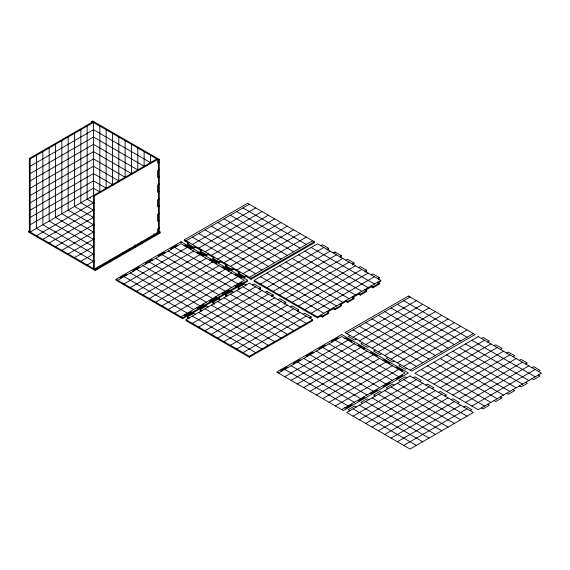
<?xml version="1.0" encoding="UTF-8"?>
<svg xmlns="http://www.w3.org/2000/svg" width="570" height="570" viewBox="0 0 570 570"><rect width="100%" height="100%" fill="white"/><g stroke="black" fill="none" stroke-linecap="round" stroke-linejoin="round"><path stroke-width="0.85" d="M91.799 123.198L91.799 121.439L92.639 120.947L159.315 159.443L159.315 232.532M29.341 231.555L29.341 158.467L92.639 121.923M29.341 158.467L30.189 158.952L93.487 122.408L93.487 268.591M30.189 166.262L93.487 129.718L150.679 162.742M30.189 173.572L93.487 137.028L144.581 166.525M30.189 180.882L93.487 144.338L138.482 170.316M30.189 188.193L93.487 151.649L131.613 173.658M30.189 195.503L93.487 158.952L125.514 177.448M30.189 202.806L93.487 166.262L118.653 180.797M30.189 210.116L93.487 173.572L113.316 185.022M30.189 217.427L93.487 180.882L106.448 188.364M30.189 224.737L93.487 188.193L100.349 192.154M156.786 158.952L30.189 232.047L30.189 158.952M93.487 195.496L94.328 195.987L157.626 159.443L157.626 163.098L159.315 162.122M91.799 121.439L158.474 159.928L159.315 159.443M36.516 235.702L93.715 202.678M159.315 169.433L157.626 170.409L157.626 177.712L159.315 176.743M42.85 239.35L93.943 209.853M49.177 243.005L93.409 217.469M159.315 184.046L157.626 185.022L157.626 192.332L159.315 191.356M55.504 246.66L93.637 224.644M61.838 250.316L93.865 231.826M159.315 198.666L157.626 199.642L157.626 206.953L159.315 205.977M68.165 253.971L94.093 239.001M74.499 257.626L93.558 246.618M159.315 213.287L157.626 214.256L157.626 221.566L159.315 220.59M80.826 261.281L93.793 253.792M87.153 264.936L94.022 260.974M159.315 227.9L157.626 228.876L157.626 232.532L94.328 269.076L94.328 195.987M95.176 269.56L160.156 232.047L160.156 233.016L95.176 270.536L28.5 232.047L28.5 231.071L95.176 269.56L95.176 270.536M116.002 279.279L180.982 241.766L247.658 280.255L247.658 281.231L182.671 318.751L116.002 280.255L116.002 279.279L182.671 317.775L247.658 280.255M188.52 243.191L184.359 240.789L184.359 239.813L247.658 203.269L314.334 241.766L314.334 242.735L251.035 279.279L246.183 276.478L244.494 277.455L238.16 273.799L238.16 272.823L239.849 271.854M127.181 274.776L126.341 274.291L120.006 277.939L120.854 278.431M139.842 267.465L138.995 266.981L132.667 270.636L133.515 271.12M152.504 260.155L151.656 259.671L145.329 263.326L146.169 263.81M165.158 252.845L164.317 252.36L157.99 256.016L158.831 256.5M177.819 245.542L176.978 245.05L170.644 248.705L171.492 249.197M117.691 280.255L180.982 243.711L244.281 280.255L180.982 316.799M186.048 240.789L249.346 204.245M184.153 245.542L184.993 245.05L191.32 248.705L190.48 249.197M201.167 250.494L195.546 247.245L193.857 248.221L187.523 244.566L187.523 243.59L189.212 242.613M124.018 283.91L187.316 247.366M192.375 244.445L255.673 207.9M187.523 243.59L193.857 247.245L195.546 246.268L195.546 247.245M130.345 287.565L193.643 251.021M198.709 248.1L262.008 211.556M196.807 252.845L197.655 252.36L203.982 256.016L203.141 256.5M213.828 257.804L208.2 254.555L206.518 255.531L200.184 251.876L200.184 250.9L201.873 249.924M136.679 291.22L199.977 254.676M205.036 251.755L268.335 215.211M200.184 250.9L206.518 254.555L208.2 253.579L208.2 254.555M143.006 294.875L206.304 258.331M211.37 255.41L274.662 218.859M209.468 260.155L210.316 259.671L216.643 263.326L215.802 263.81M227.195 265.52L220.861 261.865L219.172 262.834L212.845 259.186L212.845 258.21L214.534 257.234M149.333 298.53L212.631 261.986M217.697 259.058L280.996 222.514M212.845 258.21L219.172 261.865L220.861 260.889L220.861 261.865M155.667 302.185L218.965 265.641M224.024 262.713L287.323 226.169M222.129 267.465L222.97 266.981L229.304 270.636L228.456 271.12M239.849 272.823L233.522 269.168L231.833 270.144L225.506 266.489L225.506 265.52L227.195 264.544M161.994 305.841L225.292 269.296M230.358 266.368L293.657 229.824M225.506 265.52L231.833 269.168L233.522 268.199L233.522 269.168M168.328 309.489L231.619 272.945M236.685 270.023L299.984 233.479M234.79 274.776L235.631 274.291L241.965 277.939L241.117 278.431M174.655 313.144L237.954 276.6M243.019 273.678L306.311 237.134M238.16 272.823L244.494 276.478L246.183 275.502L246.183 276.478M249.346 277.334L312.645 240.789M184.851 315.545L191.32 311.804L190.48 311.32L190.48 312.296M197.512 308.235L203.982 304.501L203.141 304.01L203.141 304.986M209.468 301.331L216.643 297.191L215.802 296.699L215.802 297.675M235.488 286.304L241.965 282.57L241.117 282.086L241.117 283.055M184.359 239.813L251.035 278.31L314.334 241.766M189.212 318.872L187.523 317.896L187.523 316.92L193.857 313.265L195.546 314.241M201.31 311.241L200.184 310.586L200.184 309.617L206.518 305.962L208.2 306.931M212.845 302.307L214.534 303.283L214.534 304.252L212.845 303.283L212.845 302.307L219.172 298.652L220.861 299.628M226.632 296.621L225.506 295.972L225.506 294.996L231.833 291.341L233.522 292.317M239.286 289.311L238.16 288.662L238.16 287.686L244.494 284.031L246.183 285.007M186.048 319.727L249.346 283.183L312.645 319.727L312.645 320.696L249.346 357.24L186.048 320.696L186.048 319.727L249.346 356.271L312.645 319.727M326.988 311.441L328.676 312.417L328.676 313.393L322.349 317.041L320.661 316.072L317.497 317.896L254.199 281.352L254.199 280.376L317.497 243.832L380.796 280.376L380.796 281.352L377.632 283.183L377.632 282.207L379.314 283.183L379.314 284.152L372.987 287.807L371.298 286.831L364.971 290.486M252.51 285.007L254.199 284.031L260.526 287.686L260.526 288.662L259.4 289.311M320.661 245.663L322.349 244.687L328.676 248.342L328.676 249.318L327.551 249.966M192.375 323.382L255.673 286.831M260.526 284.031L323.824 247.487M258.844 288.662L260.526 287.686M326.988 249.318L328.676 248.342M198.709 327.03L262.008 290.486M266.86 287.686L330.158 251.142M265.171 292.317L266.86 291.341L273.187 294.996L273.187 295.972L272.061 296.621M333.322 252.973L335.01 251.997L341.337 255.652L341.337 256.621L340.212 257.277M205.036 330.685L268.335 294.141M273.187 291.341L336.485 254.797M271.498 295.972L273.187 294.996M339.649 256.621L341.337 255.652M211.37 334.341L274.662 297.796M279.521 294.996L342.812 258.452M277.832 299.628L279.521 298.652L285.848 302.307L285.848 303.283L284.159 304.252L284.159 303.283L285.848 302.307M345.983 260.276L347.671 259.307L353.998 262.962L353.998 263.931L352.31 264.908M217.697 337.996L280.996 301.452M285.848 298.652L349.146 262.107M352.31 263.931L353.998 262.962M224.024 341.651L287.323 305.107M292.175 302.307L355.473 265.762M290.486 306.931L292.175 305.962L298.509 309.617L298.509 310.586L297.383 311.241M358.637 267.587L360.326 266.61L366.66 270.266L366.66 271.242L364.971 272.218M230.358 345.306L293.657 308.762M298.509 305.962L361.808 269.418M296.82 310.586L298.509 309.617M364.971 271.242L366.66 270.266M236.685 348.961L299.984 312.417M304.836 309.617L368.135 273.073M303.147 314.241L304.836 313.265L311.17 316.92L311.17 317.896L310.044 318.544M371.298 274.897L372.987 273.921L379.314 277.576L379.314 278.552L378.195 279.2M243.019 352.616L306.311 316.072M311.17 313.265L374.462 276.721M309.482 317.896L311.17 316.92M377.632 278.552L379.314 277.576M254.199 280.376L317.497 316.92L380.796 280.376M327.693 312.011L333.322 308.762L335.01 309.738L341.337 306.083L341.337 305.107L339.649 304.131M340.354 304.701L345.983 301.452L347.671 302.428L353.998 298.773L353.998 297.796L352.31 296.82M352.31 297.796L358.637 294.141L360.326 295.118L366.66 291.462L366.66 290.486L364.971 289.517M320.661 316.072L320.661 315.096L322.349 316.072L328.676 312.417M333.322 308.762L333.322 307.786L335.01 308.762L341.337 305.107M345.983 301.452L345.983 300.476L347.671 301.452L353.998 297.796M358.637 294.141L358.637 293.172L360.326 294.141L366.66 290.486M371.298 286.831L371.298 285.862L372.987 286.831L379.314 283.183M278.395 373.036L341.694 336.492L404.992 373.036L341.694 409.581M346.752 333.571L410.051 297.027M344.857 338.323L345.698 337.832L352.032 341.487L351.184 341.979M349.923 335.395L348.234 336.371L354.561 340.026L356.25 339.05M284.722 376.692L348.021 340.147M353.087 337.226L416.385 300.682M291.056 380.347L354.348 343.803M359.413 340.881L422.712 304.337M357.518 345.634L358.359 345.142L364.686 348.797L363.845 349.289M362.577 342.705L360.888 343.682L367.222 347.337L368.911 346.361M297.383 384.002L360.682 347.458M365.748 344.536L429.039 307.992M303.71 387.657L367.009 351.113M372.075 348.192L435.373 311.647M370.172 352.937L371.02 352.452L377.347 356.108L376.506 356.592M375.238 350.016L373.549 350.992L379.884 354.647L381.565 353.671M310.044 391.312L373.343 354.768M378.402 351.847L441.7 315.303M316.371 394.967L379.67 358.423M384.736 355.495L448.034 318.951M382.833 360.247L383.681 359.763L390.008 363.418L389.168 363.902M387.899 357.326L386.211 358.302L392.538 361.957L394.226 360.981M322.698 398.622L385.997 362.078M391.063 359.15L454.361 322.606M329.033 402.278L392.331 365.733M397.39 362.805L460.688 326.261M395.495 367.557L396.335 367.073L402.669 370.728L401.822 371.213M400.56 364.636L398.872 365.612L405.199 369.26L406.887 368.291M335.36 405.933L398.658 369.389M403.724 366.46L467.022 329.916M410.051 370.115L473.349 333.571M413.214 377.789L414.903 376.813L421.237 380.468L419.549 381.444M481.365 338.445L483.054 337.469L489.388 341.124L487.699 342.1M353.087 416.164L416.385 379.62M421.237 376.813L484.536 340.269M359.413 419.819L422.712 383.275M427.564 380.468L490.863 343.924M425.876 385.099L427.564 384.123L433.891 387.778L432.21 388.754M494.026 345.755L495.715 344.779L502.042 348.434L500.353 349.41M365.748 423.467L429.039 386.923M433.891 384.123L497.19 347.579M372.075 427.122L435.373 390.578M440.225 387.778L503.524 351.234M438.537 392.409L440.225 391.433L446.552 395.088L444.864 396.065M506.687 353.065L508.376 352.089L514.703 355.744L513.014 356.713M378.402 430.778L441.7 394.233M446.552 391.433L509.851 354.889M384.736 434.433L448.034 397.889M452.886 395.088L516.178 358.544M451.198 399.72L452.886 398.743L459.213 402.399L457.525 403.375M519.348 360.368L521.037 359.399L527.364 363.047L525.675 364.023M391.063 438.088L454.361 401.544M459.213 398.743L522.512 362.199M397.39 441.743L460.688 405.199M465.54 402.399L528.839 365.855M463.852 407.023L465.54 406.054L471.875 409.709L470.186 410.678M532.002 367.678L533.691 366.702L540.025 370.357L538.337 371.334M403.724 445.398L467.022 408.854M471.875 406.054L535.173 369.51M538.337 374.989L540.025 375.965L533.691 379.62L532.002 378.644M243.019 207.9L306.311 244.445M403.724 300.682L467.022 337.226M311.17 247.487L374.462 284.031M471.875 340.269L535.173 376.813M236.685 211.556L299.984 248.1M397.39 304.337L460.688 340.881M304.836 251.142L368.135 287.686M465.54 343.924L528.839 380.468M525.675 382.299L527.364 383.275L521.037 386.923L519.348 385.954M230.358 215.211L293.657 251.755M391.063 307.992L454.361 344.536M298.509 254.797L361.808 291.341M459.213 347.579L522.512 384.123M224.024 218.859L287.323 255.41M384.736 311.647L448.034 348.192M292.175 258.452L355.473 294.996M452.886 351.234L516.178 387.778M513.014 389.609L514.703 390.578L508.376 394.233L506.687 393.257M217.697 222.514L280.996 259.058M378.402 315.303L441.7 351.847M285.848 262.107L349.146 298.652M446.552 354.889L509.851 391.433M211.37 226.169L274.662 262.713M372.075 318.951L435.373 355.495M279.521 265.762L342.812 302.307M440.225 358.544L503.524 395.088M500.353 396.912L502.042 397.889L495.715 401.544L494.026 400.568M205.036 229.824L268.335 266.368M365.748 322.606L429.039 359.15M273.187 269.418L336.485 305.962M433.891 362.199L497.19 398.743M198.709 233.479L262.008 270.023M359.413 326.261L422.712 362.805M266.86 273.073L330.158 309.617M427.564 365.855L490.863 402.399M487.699 404.223L489.388 405.199L483.054 408.854L481.365 407.878M192.375 237.134L255.673 273.678M353.087 329.916L416.385 366.46M260.526 276.721L323.824 313.265M421.237 369.51L484.536 406.054M158.624 231.156L160.156 232.047M157.085 232.218L158.474 233.016L158.474 159.928M338.523 338.323L337.682 337.832L331.355 341.487L332.196 341.979M401.822 374.868L402.669 375.352L396.335 379.007L395.495 378.523M406.887 377.789L405.199 376.813L398.872 380.468L400.56 381.444M153.615 233.871L154.463 234.356L154.463 236.308M174.655 247.366L237.954 283.91M243.019 286.831L306.311 323.382M335.36 340.147L398.658 376.692M403.724 379.62L467.022 416.164M94.022 203.119L87.153 199.151L87.153 126.063M234.79 285.741L235.631 286.226M238.16 287.686L239.849 288.662M168.328 251.021L231.619 287.565M236.685 290.486L299.984 327.03M329.033 343.803L392.331 380.347M397.39 383.275L460.688 419.819M93.793 210.294L80.826 202.806L80.826 129.718M325.869 345.634L325.021 345.142L318.694 348.797L319.535 349.289M389.168 382.178L390.008 382.662L383.681 386.318L382.833 385.833M394.226 385.099L392.538 384.123L386.211 387.778L387.899 388.754M161.994 254.676L225.292 291.22M230.358 294.141L293.657 330.685M322.698 347.458L385.997 384.002M391.063 386.923L454.361 423.467M93.558 217.469L74.499 206.461L74.499 133.373M222.97 293.536L222.129 293.044L222.129 294.02L229.304 289.881L228.456 289.396L228.456 290.365M225.506 294.996L227.195 295.972M134.627 244.836L135.475 245.321L135.475 247.273M155.667 258.331L218.965 294.875M224.024 297.796L287.323 334.341M316.371 351.113L379.67 387.657M384.736 390.578L448.034 427.122M94.093 225.086L68.165 210.116L68.165 137.028M313.208 352.937L312.36 352.452L306.033 356.108L306.881 356.592M376.506 389.481L377.347 389.973L371.02 393.628L370.172 393.136M381.565 392.409L379.884 391.433L373.549 395.088L375.238 396.065M149.333 261.986L212.631 298.53M217.697 301.452L280.996 337.996M310.044 354.768L373.343 391.312M378.402 394.233L441.7 430.778M93.865 232.268L61.838 213.771L61.838 140.683M209.468 300.354L210.316 300.846M57.827 215.111L58.674 215.603M143.006 265.641L206.304 302.185M211.37 305.107L274.662 341.651M303.71 358.423L367.009 394.967M372.075 397.889L435.373 434.433M93.637 239.443L55.504 217.427L55.504 144.338M300.547 360.247L299.706 359.763L293.372 363.418L294.22 363.902M363.845 396.791L364.686 397.283L358.359 400.938L357.518 400.446M368.911 399.72L367.222 398.743L360.888 402.399L362.577 403.375M136.679 269.296L199.977 305.841M205.036 308.762L268.335 345.306M297.383 362.078L360.682 398.622M365.748 401.544L429.039 438.088M93.409 246.618L49.177 221.082L49.177 147.993M196.807 307.665L197.655 308.149M200.184 309.617L201.873 310.586M130.345 272.945L193.643 309.489M198.709 312.417L262.008 348.961M291.056 365.733L354.348 402.278M359.413 405.199L422.712 441.743M93.943 254.234L42.85 224.737L42.85 151.649M287.886 367.557L287.045 367.073L280.718 370.728L281.559 371.213M351.184 404.101L352.032 404.586L345.698 408.241L344.857 407.757M356.25 407.023L354.561 406.054L348.234 409.709L349.923 410.678M124.018 276.6L187.316 313.144M192.375 316.072L255.673 352.616M284.722 369.389L348.021 405.933M353.087 408.854L416.385 445.398M93.715 261.409L36.516 228.392L36.516 155.297M184.153 314.975L184.993 315.459M187.523 316.92L189.212 317.896M372.987 286.831L372.987 287.807M360.326 294.141L360.326 295.118M347.671 301.452L347.671 302.428M335.01 251.997L335.01 252.973M335.01 308.762L335.01 309.738M322.349 316.072L322.349 317.041M317.497 316.92L317.497 317.896M266.86 291.341L266.86 292.317M251.035 278.31L251.035 279.279M249.346 356.271L249.346 357.24M244.494 276.478L244.494 277.455M235.631 274.291L235.631 275.26M231.833 269.168L231.833 270.144M231.833 291.341L231.833 292.317M222.97 266.981L222.97 267.95M219.172 261.865L219.172 262.834M219.172 298.652L219.172 299.628M210.316 259.671L210.316 260.647M206.518 254.555L206.518 255.531M197.655 252.36L197.655 253.337M193.857 247.245L193.857 248.221M184.993 245.05L184.993 246.026M182.671 317.775L182.671 318.751M180.982 241.766L180.982 242.735M176.978 245.05L176.978 246.026M164.317 252.36L164.317 253.337M151.656 259.671L151.656 260.647M150.452 155.297L150.452 163.227M144.125 151.649L144.125 166.618M141.802 241.666L141.802 243.618M138.995 266.981L138.995 267.95M137.79 147.993L137.79 170.01M131.463 144.338L131.463 174.278M129.141 248.976L129.141 250.928M126.341 274.291L126.341 275.26M125.136 140.683L125.136 177.669M122.814 252.631L122.814 253.607M118.802 137.028L118.802 181.937M112.475 133.373L112.475 185.328M110.153 259.941L110.153 261.887M106.148 129.718L106.148 188.72M99.814 126.063L99.814 192.111M97.491 267.252L97.491 269.197M90.324 197.327L90.324 198.303M341.694 334.547L276.707 372.068L343.382 410.557L408.362 373.036L341.694 334.547M408.362 296.051L345.064 332.595L411.74 371.091L475.038 334.547L408.362 296.051M410.051 375.965L346.752 412.509L410.051 449.053L473.349 412.509L410.051 375.965M478.202 336.613L414.903 373.165L478.202 409.709L541.5 373.165L478.202 336.613"/></g></svg>
